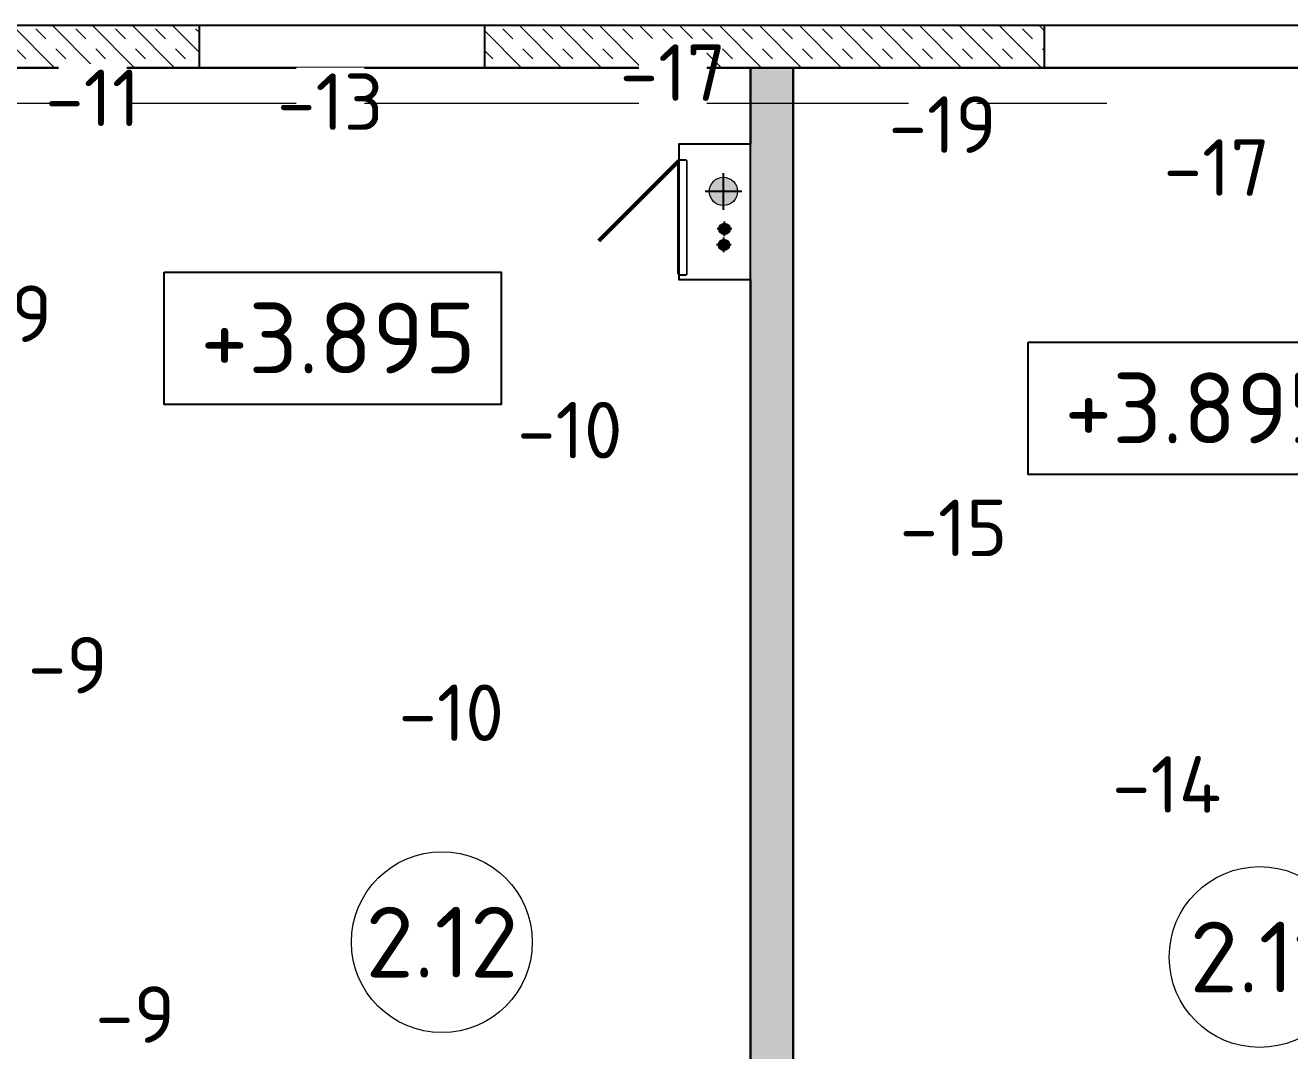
# Model space of a CAD drawing. Header units: metres. Extents: x -2111 to 158, y 19 to 1277.
# Drawn here: x 59.055 to 63.528, y 23.986 to 27.611 of the extents above; entities that cross this region are included whole.
import ezdxf
from ezdxf.enums import TextEntityAlignment as Align

# ---------------------------------------------------------------- set-up
doc = ezdxf.new("R2010")
doc.units = ezdxf.units.M
doc.linetypes.add('Xref_level ST-8$0$DASHDOT', pattern=[25.4, 12.7, -6.35, 0, -6.35])
for name, color, linetype in [('01', 123, 'Continuous'), ('высотные отклонения', 7, 'Continuous'), ('Стены', 7, 'Continuous')]:
    doc.layers.add(name, color=color, linetype=linetype)
doc.layers.add('0_сети', color=7, linetype='Continuous', lineweight=0, transparency=0.7)
doc.layers.add('_5-1_Площадь помещений', color=2, linetype='Continuous', plot=False)
doc.layers.add('ГКЛ (контур)', color=255, linetype='Continuous', plot=False)
doc.layers.add('Оси', color=250, linetype='Xref_level ST-8$0$DASHDOT', lineweight=5)
doc.layers.add('Стены штриховка', color=7, linetype='Continuous', lineweight=9)
doc.styles.add('Норм 2.5', font='isocpeur.ttf', dxfattribs={"height": 2.5})

# ---------------------------------------------------------------- blocks, each defined once
blk = doc.blocks.new('*U277')
at = {"lineweight": 50}
for points in [[(200, 0), (-82.8, 282.8)], [(-200, 0), (200, 0), (200, -25), (-200, -25), (-200, 0)]]:
    blk.add_lwpolyline(points, dxfattribs=at)
blk.add_wipeout([(-200, 0), (200, 0), (200, -25), (-200, -25)])
blk = doc.blocks.new('axis_name')
at = {"lineweight": 9}
blk.add_circle((0, 0), 3.198, dxfattribs=at)
at = {"style": 'Норм 2.5'}
blk.add_attdef('AXIS_NAME', text='', height=2.5, dxfattribs=at).set_placement((0, 0), align=Align.MIDDLE_CENTER)
blk = doc.blocks.new('Проектная_отметка')
blk.add_wipeout([(0, 0), (0, 4.676), (11.917, 4.676), (11.917, 0)])
blk.add_lwpolyline([(0, 4.676), (11.917, 4.676), (11.917, 0), (0, 0)], close=True)
at = {"style": 'Норм 2.5'}
blk.add_attdef('ОТМЕТКА', text='', height=2.5, dxfattribs=at).set_placement((6.151, 2.353), align=Align.MIDDLE_CENTER)

msp = doc.modelspace()

# ---------------------------------------------------------------- hatches: boundary and pattern name
at = {"layer": '0_сети'}
h = msp.add_hatch(color=94, dxfattribs=at)
h.dxf.hatch_style = 1
h.paths.add_polyline_path([(61.4743, 27.0242, 1), (61.5743, 27.0242, 1)])
h = msp.add_hatch(color=10, dxfattribs=at)
h.dxf.hatch_style = 1
h.paths.add_polyline_path([(61.5081, 26.8914, 1), (61.5481, 26.8914, 1)])
at = {"layer": '0_сети', "true_color": 0x0000ff}
h = msp.add_hatch(color=5, dxfattribs=at)
h.dxf.hatch_style = 1
h.paths.add_polyline_path([(61.5061, 26.8347, 1), (61.5461, 26.8347, 1)])
at = {"layer": 'Стены штриховка'}
h = msp.add_hatch(dxfattribs=at)
h.set_pattern_fill('ASHLER', color=256, scale=0.2, angle=270, pattern_type=2)
h.set_pattern_definition([(315, (-50.43928, 21.65926), (0.07071068, 0.07071068), []), (315, (-50.36858, 21.65926), (0.07071068, 0.07071068), [0.05, -0.05])])
h.paths.add_polyline_path([(59.6706, 27.6115), (57.7556, 27.6115), (57.7556, 27.4615), (59.6706, 27.4615)])
h = msp.add_hatch(dxfattribs=at)
h.set_pattern_fill('ASHLER', color=256, scale=0.2, angle=270, pattern_type=2)
h.set_pattern_definition([(315, (-47.51428, 21.65926), (0.07071068, 0.07071068), []), (315, (-47.44358, 21.65926), (0.07071068, 0.07071068), [0.05, -0.05])])
h.paths.add_polyline_path([(62.6606, 27.6115), (60.6806, 27.6115), (60.6806, 27.4615), (62.6606, 27.4615)])
h = msp.add_hatch(dxfattribs=at)
h.set_pattern_fill('ASHLER', color=256, scale=0.2, angle=270, pattern_type=2)
h.set_pattern_definition([(315, (-64.61928, 21.65926), (0.07071068, 0.07071068), []), (315, (-64.54858, 21.65926), (0.07071068, 0.07071068), [0.05, -0.05])])
h.paths.add_polyline_path([(67.7906, 24.3315), (65.0906, 24.3315), (65.0906, 24.0315), (67.7906, 24.0315)])
h.paths.add_polyline_path([(61.7708, 27.4615), (61.6205, 27.4615), (61.6205, 21.2065), (61.7708, 21.2065)])
h.paths.add_polyline_path([(58.5605, 27.4615), (58.4103, 27.4615), (58.4103, 21.2065), (58.5605, 21.2065)])
h.paths.add_polyline_path([(55.6213, 27.4615), (55.471, 27.4615), (55.471, 21.2065), (55.6213, 21.2065)])
h.paths.add_polyline_path([(52.936, 27.4555), (52.7858, 27.4555), (52.7858, 21.2065), (52.936, 21.2065)])
h.paths.add_polyline_path([(49.7558, 27.4555), (49.6055, 27.4555), (49.6055, 21.2065), (49.7558, 21.2065)])
h.paths.add_polyline_path([(46.5259, 27.4615), (46.3756, 27.4615), (46.3756, 21.219), (46.5259, 21.219)])
h.paths.add_polyline_path([(58.4745, 26.7042), (58.4394, 26.7042), (58.4394, 26.9986), (58.4745, 26.9986)], flags=16)

# ---------------------------------------------------------------- linework, layer by layer
for points in [[(61.5243, 26.9592), (61.5243, 27.0892)], [(61.5893, 27.0242), (61.4593, 27.0242)], [(61.5541, 26.8914), (61.5021, 26.8914)], [(61.5281, 26.8654), (61.5281, 26.9174)], [(61.5261, 26.8087), (61.5261, 26.8607)], [(61.5521, 26.8347), (61.5001, 26.8347)]]:
    msp.add_lwpolyline(points)
at = {"layer": '0_сети'}
for centre, radius in [((61.5243, 27.0242), 0.05), ((61.5281, 26.8914), 0.02), ((61.5261, 26.8347), 0.02)]:
    msp.add_circle(centre, radius, dxfattribs=at)
at = {"layer": '_5-1_Площадь помещений'}
msp.add_lwpolyline([(61.7708, 27.4615), (64.5006, 27.4615), (64.4989, 26.7525), (64.8906, 26.7515), (64.8906, 22.388), (63.8206, 22.4005), (63.8206, 21.4905), (61.7708, 21.4905), (61.7708, 27.4615)], dxfattribs=at)
at = {"layer": 'Оси'}
msp.add_line((24.6804, 27.3365), (71.8881, 27.3365), dxfattribs=at)
at = {"layer": 'Стены'}
for points in [[(43.5756, 27.6115), (64.8906, 27.6115), (64.8906, 27.4615), (43.5756, 27.4615)], [(61.6205, 27.4615), (61.7708, 27.4615), (61.7708, 21.2065), (61.6205, 21.2065)]]:
    msp.add_lwpolyline(points, close=True, dxfattribs=at)
for points in [[(59.6706, 27.4615), (59.6706, 27.6115)], [(60.6806, 27.4615), (60.6806, 27.6115)], [(62.6606, 27.4615), (62.6606, 27.6115)]]:
    msp.add_lwpolyline(points, dxfattribs=at)

# ---------------------------------------------------------------- block references
at = {"layer": '01', "xscale": 0.1, "yscale": 0.1, "zscale": 0.1}
for p, values in [((60.5285, 24.3695), {'AXIS_NAME': '2.12'}), ((63.4211, 24.317), {'AXIS_NAME': '2.11'})]:
    msp.add_blockref('axis_name', p, dxfattribs=at).add_auto_attribs(values)

# ---------------------------------------------------------------- next in the draw order: block references
at = {"xscale": 0.001, "yscale": 0.001, "zscale": 0.001, "rotation": 90}
msp.add_blockref('*U277', (61.3665, 26.9317), dxfattribs=at)
at = {"layer": '01', "xscale": 0.1, "yscale": 0.1, "zscale": 0.1}
msp.add_blockref('Проектная_отметка', (62.6024, 26.0231, -20.644), dxfattribs=at).add_auto_attribs({'ОТМЕТКА': '+3.895'})

# ---------------------------------------------------------------- next in the draw order: texts
at = {"layer": 'высотные отклонения', "char_height": 0.2, "width": 0.2, "attachment_point": 5, "style": 'Норм 2.5', "bg_fill": 3, "box_fill_scale": 1.1, "bg_fill_color": 256, "bg_fill_true_color": 13158600, "bg_fill_transparency": 0}
for s, insert in [('-19', (62.3001, 27.2603, 24.5313)), ('-17', (63.2696, 27.1084, 24.5331)), ('-15', (62.3383, 25.8345, 24.5347)), ('-14', (63.0923, 24.9272, 24.5365))]:
    msp.add_mtext(s, dxfattribs=dict(at, insert=insert))

# ---------------------------------------------------------------- next in the draw order: linework, layer by layer
at = {"layer": '_5-1_Площадь помещений'}
msp.add_lwpolyline([(58.5605, 27.0885), (58.8795, 27.0885), (58.8795, 27.4615), (61.6205, 27.4615), (61.6205, 27.1911), (61.3665, 27.1911), (61.3665, 26.7131), (61.6205, 26.7131), (61.6205, 21.4905), (58.8903, 21.4905), (58.8903, 21.6005), (58.5605, 21.6005), (58.5605, 27.0885)], dxfattribs=at)
at = {"layer": 'ГКЛ (контур)'}
msp.add_lwpolyline([(61.6205, 27.1911), (61.3665, 27.1911), (61.3665, 26.7131), (61.6205, 26.7131)], dxfattribs=at)

# ---------------------------------------------------------------- next in the draw order: block references
at = {"layer": '01', "xscale": 0.1, "yscale": 0.1, "zscale": 0.1}
msp.add_blockref('Проектная_отметка', (59.546, 26.2705, -20.644), dxfattribs=at).add_auto_attribs({'ОТМЕТКА': '+3.895'})

# ---------------------------------------------------------------- next in the draw order: texts
at = {"layer": 'высотные отклонения', "char_height": 0.2, "width": 0.2, "attachment_point": 5, "style": 'Норм 2.5', "bg_fill": 3, "box_fill_scale": 1.1, "bg_fill_color": 256, "bg_fill_true_color": 13158600, "bg_fill_transparency": 0}
for s, insert in [('-17', (61.3456, 27.4441, 24.533)), ('-11', (59.2933, 27.3549, 24.5387)), ('-13', (60.1336, 27.3413, 24.5372)), ('-9', (59.0092, 26.5918, 24.5411)), ('-10', (60.981, 26.18, 24.5397)), ('-9', (59.2055, 25.349, 24.5411)), ('-10', (60.5615, 25.1807, 24.5399)), ('-9', (59.4437, 24.1137, 24.5415))]:
    msp.add_mtext(s, dxfattribs=dict(at, insert=insert))

doc.saveas('drawing.dxf')
